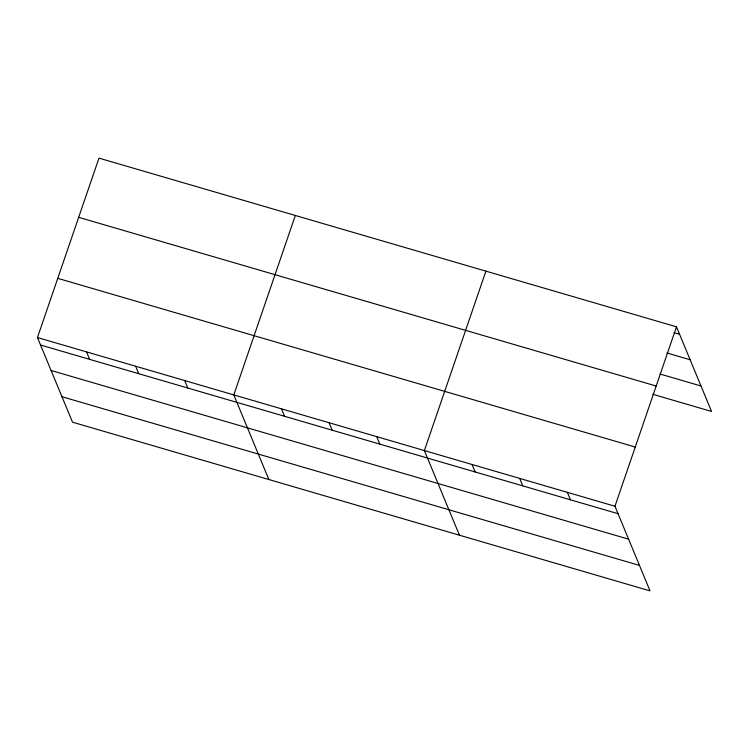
<?xml version="1.0" encoding="UTF-8"?>
<svg xmlns="http://www.w3.org/2000/svg" width="749" height="749" viewBox="0 0 749 749"><rect width="100%" height="100%" fill="white"/><g stroke="black" fill="none" stroke-linecap="round" stroke-linejoin="round"><path stroke-width="1.12" d="M676.487 326.817L614.966 506.24L650.02 590.877L72.513 422.183L37.45 337.546L98.98 158.123L676.487 326.817L711.55 411.454L652.828 394.302M295.331 215.478L233.8 394.901L268.863 479.538M485.914 271.147L424.383 450.57L459.446 535.207M674.044 332.668L679.586 334.288M666.863 352.957L690.138 359.754M660.009 374.013L700.998 385.988M78.673 217.332L656.19 386.025M57.757 278.338L635.264 447.031M37.45 337.546L614.966 506.24M40.549 345.017L618.056 513.711M51.091 370.483L628.608 539.177M61.961 396.717L639.477 565.42M567.321 492.318L570.41 499.798M519.675 478.405L522.774 485.876M472.029 464.483L475.128 471.964M376.738 436.648L379.837 444.129M329.092 422.736L332.191 430.207M281.446 408.814L284.545 416.294M184.713 380.558L187.812 388.038M135.625 366.224L138.724 373.695M86.538 351.88L89.637 359.351"/></g></svg>
